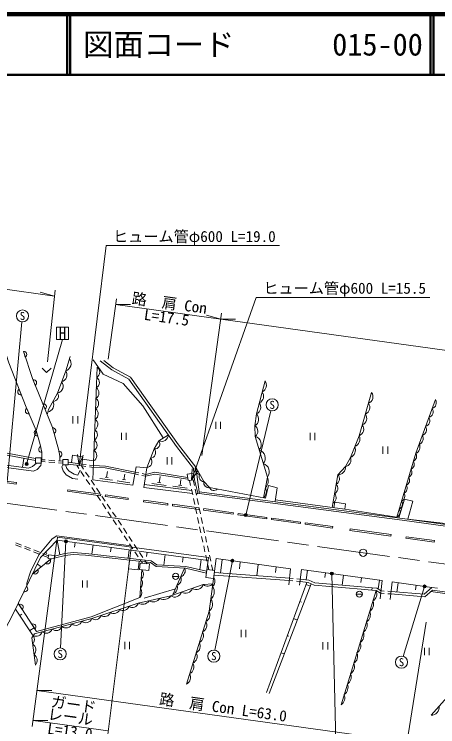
# Model space of a CAD drawing. Units: millimetres, scale not verified. Extents: x 40000 to 680000, y 20000 to 380000.
# Drawn here: x 109004 to 178950, y 262179 to 380000 of the extents above; entities that cross this region are included whole.
import ezdxf
from ezdxf.enums import TextEntityAlignment as Align

# ---------------------------------------------------------------- set-up
doc = ezdxf.new("R2010")
doc.units = ezdxf.units.MM
doc.header["$LTSCALE"] = 1000
doc.linetypes.add('CHAIN', pattern=[18.5, 12, -1.5, 3.5, -1.5])
for name, color, linetype, lineweight in [('M-BGD', 7, 'Continuous', 13), ('M-BMK', 2, 'CHAIN', 13), ('M-BMK-SRVR', 3, 'Continuous', 13), ('M-STR-HTXT', 7, 'Continuous', 13), ('M-STR-STRC', 7, 'Continuous', 13), ('M-TTL', 2, 'Continuous', 140), ('M-TTL-LINE', 7, 'Continuous', 50)]:
    doc.layers.add(name, color=color, linetype=linetype, lineweight=lineweight)
doc.layers.add('M-TTL-TXT', color=7, linetype='Continuous')
doc.styles.add('ＭＳ ゴシック', font='')
doc.styles.get('ＭＳ ゴシック').set_extended_font_data('MS Gothic')

msp = doc.modelspace()

# ---------------------------------------------------------------- hatches: boundary and pattern name
at = {"layer": 'M-STR-HTXT'}
for points in [[(111263, 305739, -1), (110824, 305500, -1)], [(147456, 297316, -1), (147028, 297058, -1)], [(117351, 292669, -0.41421), (117372, 293022, -0.41421), (117725, 293000, -1)], [(144829, 289481, -1), (145247, 289756, -1)], [(161679, 287625, -1), (161239, 287385, -1)], [(176567, 285259, -1), (177011, 285490, -1)]]:
    msp.add_hatch(color=256, dxfattribs=at).paths.add_polyline_path(points)

# ---------------------------------------------------------------- linework, layer by layer
at = {"layer": 'M-BGD'}
for p, q in [((110508, 324259), (110823, 323320)), ((112102, 319550), (112475, 318632)), ((110171, 317086), (109809, 318008)), ((111441, 313919), (111059, 314833)), ((113711, 315592), (114084, 314674)), ((118695, 313550), (118695, 312350)), ((119495, 313550), (119495, 312350)), ((142280, 312622), (142280, 311422)), ((143080, 312622), (143080, 311422)), ((112849, 310271), (112578, 311224)), ((115322, 311611), (115590, 310657)), ((126697, 310801), (126697, 309601)), ((127497, 310801), (127497, 309601)), ((157865, 310786), (157865, 309586)), ((158665, 310786), (158665, 309586)), ((98699, 309111), (112523, 306548)), ((98885, 308720), (112523, 306192)), ((113567, 307550), (113335, 308513)), ((116391, 307753), (116566, 306778)), ((169905, 308499), (169905, 307299)), ((170705, 308499), (170705, 307299)), ((110383, 305089), (110579, 306553)), ((113423, 306343), (114115, 306292)), ((134236, 306771), (134236, 305571)), ((135036, 306771), (135036, 305571)), ((113423, 306042), (114115, 305991)), ((114713, 306248), (115711, 306175)), ((114713, 305947), (115711, 305874)), ((116309, 306131), (117001, 306080)), ((116309, 305830), (117001, 305779)), ((120215, 305612), (117901, 305930)), ((120184, 305314), (117901, 305627)), ((119312, 305433), (119679, 304885)), ((120107, 305324), (120463, 304794)), ((120834, 305225), (120184, 305314)), ((120855, 305524), (120215, 305612)), ((122090, 305355), (121450, 305443)), ((120013, 304386), (120570, 303556)), ((120797, 304295), (121354, 303465)), ((122079, 305055), (121429, 305144)), ((124246, 303432), (124379, 304389)), ((129563, 304153), (128986, 304272)), ((130728, 303913), (130151, 304032)), ((120904, 303057), (121461, 302227)), ((121688, 302966), (122245, 302136)), ((123156, 303220), (125236, 302931)), ((124003, 303466), (124488, 303398)), ((126026, 302821), (128106, 302532)), ((126873, 303067), (127359, 302999)), ((127116, 303033), (127240, 303924)), ((129513, 303850), (128931, 303977)), ((130680, 303595), (130099, 303722)), ((132961, 302527), (133091, 303555)), ((136400, 302093), (136526, 303091)), ((138138, 302066), (137956, 302910)), ((138753, 302061), (138554, 302984)), ((121795, 301728), (122352, 300898)), ((122579, 301637), (123136, 300807)), ((130475, 302236), (138315, 301246)), ((131733, 302380), (134114, 302079)), ((132683, 302562), (133239, 302492)), ((135172, 301945), (137553, 301645)), ((136122, 302128), (136678, 302058)), ((138475, 300502), (138264, 301480)), ((139090, 300497), (138879, 301474)), ((139314, 300782), (139077, 300559)), ((139560, 301052), (139521, 300755)), ((122686, 300399), (123243, 299569)), ((123470, 300308), (124027, 299478)), ((138813, 298938), (138602, 299916)), ((139428, 298933), (139217, 299910)), ((152131, 299697), (163608, 298184)), ((123577, 299070), (124134, 298240)), ((124361, 298979), (124917, 298149)), ((139150, 297374), (138939, 298352)), ((139765, 297369), (139554, 298346)), ((163608, 298184), (172207, 296860)), ((124468, 297741), (125025, 296911)), ((125252, 297650), (125808, 296820)), ((125359, 296412), (125916, 295582)), ((126143, 296321), (126699, 295491)), ((139488, 295810), (139277, 296788)), ((140103, 295805), (139892, 296782)), ((174009, 296504), (199903, 293458)), ((126250, 295083), (126807, 294253)), ((127034, 294992), (127590, 294162)), ((139825, 294246), (139614, 295224)), ((140440, 294241), (140230, 295218)), ((128240, 292116), (116047, 293748)), ((116074, 293038), (116143, 293533)), ((141091, 290194), (116143, 293533)), ((127141, 293754), (127698, 292924)), ((127924, 293663), (128481, 292833)), ((140163, 292682), (139952, 293660)), ((140778, 292677), (140567, 293654)), ((109228, 292268), (110159, 291902)), ((109242, 292584), (110173, 292219)), ((116090, 293036), (116517, 290598)), ((119063, 292638), (118960, 291868)), ((122037, 292240), (121834, 290725)), ((128032, 292425), (128589, 291595)), ((128815, 292334), (129372, 291504)), ((110717, 291683), (111648, 291318)), ((110732, 292000), (111663, 291635)), ((112207, 291099), (113138, 290734)), ((112222, 291416), (113152, 291051)), ((114185, 291046), (114397, 290808)), ((125010, 291842), (124909, 291085)), ((127984, 291444), (127798, 290057)), ((128923, 291096), (129480, 290266)), ((130957, 291046), (130864, 290353)), ((140500, 291118), (140290, 292096)), ((141116, 291113), (140905, 292090)), ((112029, 287443), (115096, 289966)), ((113696, 290515), (114612, 290156)), ((113711, 290832), (114641, 290467)), ((114950, 289846), (114185, 289217)), ((129706, 291005), (130263, 290175)), ((133931, 290648), (133696, 288894)), ((136904, 290250), (136787, 289373)), ((139878, 289852), (139651, 288156)), ((140838, 289554), (140627, 290532)), ((141092, 290194), (140645, 286880)), ((141453, 289549), (141242, 290526)), ((143367, 289851), (143053, 287593)), ((112827, 289079), (113454, 288615)), ((127857, 288279), (128020, 289731)), ((129447, 288101), (129610, 289553)), ((129814, 289767), (130182, 289219)), ((130597, 289676), (130953, 289146)), ((141147, 288124), (140965, 288968)), ((141779, 288039), (141580, 288962)), ((146338, 289438), (146181, 288309)), ((149309, 289025), (149050, 287160)), ((112923, 288178), (112158, 287548)), ((127857, 288279), (129447, 288101)), ((135118, 283903), (137148, 288400)), ((140819, 288169), (142107, 287995)), ((142062, 287664), (154460, 286769)), ((152281, 288612), (152151, 287679)), ((157422, 288066), (157200, 286466)), ((160394, 287653), (160283, 286853)), ((120270, 286387), (120270, 285187)), ((121070, 286387), (121070, 285187)), ((135163, 287051), (136163, 287051)), ((140645, 286880), (141933, 286706)), ((142009, 287267), (154415, 286372)), ((155012, 286306), (154415, 286372)), ((155056, 286703), (154460, 286769)), ((156249, 286572), (155652, 286637)), ((163365, 287240), (163138, 285601)), ((166337, 286827), (166223, 286008)), ((169308, 286414), (169107, 284965)), ((111031, 285395), (110597, 284505)), ((157313, 286051), (150685, 267836)), ((158061, 285816), (151108, 267682)), ((156204, 286174), (155608, 286240)), ((157182, 285691), (157911, 285426)), ((168115, 285157), (166366, 285313)), ((168080, 284759), (168115, 285157)), ((172392, 285985), (172180, 284459)), ((175364, 285573), (175258, 284809)), ((177960, 285212), (178939, 285076)), ((130463, 283432), (135612, 284998)), ((162977, 265801), (168777, 284697)), ((165499, 284106), (166499, 284106)), ((168080, 284759), (166311, 284917)), ((170093, 284227), (169592, 284268)), ((170126, 284626), (169616, 284667)), ((171191, 284138), (170691, 284179)), ((171233, 284536), (170724, 284577)), ((177792, 284528), (193993, 282277)), ((156156, 282872), (156472, 282757)), ((112120, 277218), (109198, 281633)), ((112672, 277945), (109664, 282589)), ((109781, 282409), (110319, 281578)), ((109911, 280570), (110261, 280804)), ((155130, 280052), (155763, 279822)), ((111582, 278078), (112282, 278547)), ((111895, 279145), (112433, 278313)), ((146456, 278200), (146456, 277000)), ((147256, 278200), (147256, 277000)), ((154104, 277233), (154372, 277136)), ((127263, 276234), (127263, 275034)), ((128063, 276234), (128063, 275034)), ((159980, 276140), (159980, 274940)), ((160780, 276140), (160780, 274940)), ((176761, 275225), (176761, 274025)), ((177561, 275225), (177561, 274025)), ((153079, 274414), (153614, 274219))]:
    msp.add_line(p, q, dxfattribs=at)
for points in [[(68220, 310491), (95729, 306668), (97048, 310122), (98280, 309989), (100156, 306053), (112155, 304448), (112810, 304720), (113384, 305378), (113555, 306357), (113560, 307581), (113258, 308835), (112600, 311148), (110985, 315009), (108100, 322369), (107275, 324948)], [(116520, 306115), (116546, 306891), (116367, 307884), (115304, 311675), (112025, 319740), (110508, 324259)], [(114453, 313769), (114672, 314619), (116143, 317358), (117496, 321052), (118237, 323419)], [(122060, 322837), (123668, 320493), (126988, 318956), (130217, 315259), (133624, 309930)], [(122677, 321668), (122006, 303016), (128583, 302102), (129156, 305183), (130895, 305017), (130400, 301741), (138427, 300728)], [(123166, 322704), (125112, 321178), (127941, 319681), (135812, 308531), (138634, 304910), (138665, 304106)], [(123792, 322722), (125330, 321515), (128213, 319990), (136134, 308770), (138969, 305131), (140309, 302714), (141265, 301720), (150487, 299990), (150997, 302079), (152427, 301689), (152087, 299401)], [(113595, 321457), (114345, 320757), (115095, 321457)], [(150169, 300050), (150805, 303471), (148820, 310198), (148761, 311941), (149007, 313914), (150420, 319376)], [(161525, 298459), (162468, 303863), (163689, 305205), (164544, 306693), (165982, 310302), (168024, 317454)], [(172207, 296860), (175334, 307396), (178577, 316272)], [(130895, 305017), (132108, 308135), (132873, 309462), (134458, 310450)], [(100335, 306433), (111374, 304956), (111994, 305195), (112670, 305742)], [(118449, 305854), (118639, 307080), (120329, 306819), (120299, 306414)], [(120184, 305314), (120299, 306414), (122118, 306127)], [(117001, 305480), (116874, 305152), (117055, 304492), (117570, 303851), (118610, 303213), (119530, 303120)], [(117451, 305480), (117705, 304881), (118073, 304423), (118889, 303923), (119512, 303798), (119870, 304601)], [(128986, 304272), (124072, 305284), (122090, 305355)], [(128931, 303977), (124036, 304985), (122079, 305055)], [(130728, 303913), (132202, 304251), (137642, 303422)], [(138969, 305131), (139560, 301052), (173141, 296625), (238646, 287521)], [(130680, 303595), (132214, 303946), (137680, 303113)], [(138800, 303015), (139314, 300782), (139521, 300755)], [(139521, 300755), (173101, 296328), (238646, 287218)], [(161792, 298424), (161959, 299301), (163739, 299034), (163608, 298184)], [(172520, 296707), (173440, 299824), (174849, 299482), (174009, 296504)], [(116047, 293748), (115250, 293265), (113045, 290604), (111690, 287802), (111103, 285935), (111063, 285460)], [(141025, 289698), (116074, 293038), (113362, 290177), (108764, 280742), (104798, 273251)], [(115607, 290059), (117431, 290519), (118747, 290676), (120774, 290542), (131503, 289341), (132465, 288662), (137314, 288391), (140741, 287595)], [(115637, 290376), (117377, 290814), (118739, 290977), (120800, 290841), (131613, 289630), (132567, 288957), (137357, 288689), (140781, 287893)], [(137456, 269238), (141184, 281297), (141750, 285349), (142376, 289988), (154630, 288285), (154333, 285643)], [(112672, 277945), (121715, 280350), (129723, 283546), (130085, 288123)], [(169455, 283306), (169788, 286347), (156432, 288204), (156139, 285596)], [(166366, 285313), (158660, 286001), (157658, 286416), (156249, 286572)], [(112500, 272385), (111906, 276891), (112334, 277545), (121801, 280062), (129489, 282599), (134846, 283809), (140219, 285677), (141811, 285800)], [(166311, 284917), (158564, 285608), (157557, 286024), (156204, 286174)], [(169616, 284667), (169604, 284668), (168903, 285087), (168115, 285157)], [(171096, 283242), (171402, 286123), (177960, 285212), (176697, 284092), (171233, 284536)], [(169592, 284268), (169479, 284277), (168777, 284697), (168080, 284759)], [(171191, 284138), (176835, 283679), (178087, 284790), (221510, 278755), (223147, 276821), (227310, 276441), (228640, 275967), (242598, 273982)], [(193993, 282277), (192903, 280051), (184506, 271577), (177858, 264072)]]:
    msp.add_lwpolyline(points, dxfattribs=at)
for points in [[(112523, 306642), (113423, 306642), (113423, 305742), (112523, 305742)], [(117001, 306380), (117901, 306380), (117901, 305480), (117001, 305480)], [(137574, 303971), (138665, 304106), (138800, 303015), (137709, 302880)], [(114655, 290610), (115650, 290516), (115594, 289919), (114598, 290013)], [(129821, 289253), (131314, 289112), (131210, 288017), (129717, 288158)]]:
    msp.add_lwpolyline(points, close=True, dxfattribs=at)
for centre in [(135663, 287051), (165999, 284106)]:
    msp.add_circle(centre, 500, dxfattribs=at)
for centre, radius, start, end in [((110572, 323758), 505, 299.72766, 97.38586), ((117190, 322211), 1199, 284.78031, 40.45323), ((122096, 320824), 1024, 300.43299, 55.44302), ((116514, 320364), 1199, 284.78031, 34.97136), ((112198, 319054), 505, 303.29735, 100.95554), ((122034, 319097), 1024, 300.43299, 55.44302), ((149458, 318654), 1203, 294.09288, 36.895), ((115931, 318483), 1145, 280.68537, 39.0663), ((121972, 317371), 1024, 300.43299, 55.44302), ((110081, 317582), 505, 122.57744, 280.23563), ((115441, 316853), 865, 267.74765, 35.77498), ((148987, 316833), 1203, 294.09288, 36.895), ((167071, 316759), 1179, 292.0383, 36.09316), ((114241, 315442), 1288, 284.44688, 25.12185), ((121910, 315644), 1024, 300.43299, 55.44302), ((177705, 315752), 1015, 289.04714, 30.80343), ((111340, 314414), 505, 123.86397, 281.52216), ((113807, 315096), 505, 303.29735, 100.95554), ((121847, 313917), 1024, 300.43299, 55.44302), ((148516, 315012), 1203, 294.09288, 36.895), ((166560, 314971), 1179, 292.0383, 36.09316), ((177165, 314273), 1015, 289.04714, 30.80343), ((148064, 313029), 1293, 302.6469, 43.18453), ((166050, 313183), 1179, 292.0383, 36.09316), ((121785, 312190), 1024, 300.43299, 55.44302), ((176624, 312793), 1015, 289.04714, 30.80343), ((112808, 310774), 505, 117.05435, 274.71254), ((115362, 311107), 505, 296.84191, 94.5001), ((121723, 310463), 1024, 300.43299, 55.44302), ((148181, 311049), 1064, 306.88392, 56.93793), ((165540, 311395), 1179, 292.0383, 36.09316), ((176084, 311314), 1015, 289.04714, 30.80343), ((133330, 310495), 1129, 246.13152, 357.73756), ((148371, 308847), 1424, 321.26281, 71.6189), ((164671, 309779), 1412, 294.80473, 21.74211), ((175543, 309835), 1015, 289.04714, 30.80343), ((121661, 308737), 1024, 300.43299, 55.44302), ((132217, 308956), 828, 262.41869, 37.67909), ((175002, 308355), 1015, 289.04714, 30.80343), ((113546, 308054), 505, 114.71039, 272.36858), ((116382, 307248), 505, 291.35898, 89.01717), ((121599, 307010), 1024, 300.43299, 55.44302), ((131405, 307511), 940, 275.88568, 41.58807), ((149032, 306604), 1424, 321.26281, 71.6189), ((163951, 307975), 1412, 294.80473, 21.74211), ((130798, 305952), 940, 275.88568, 41.58807), ((163532, 306284), 1091, 278.27256, 22.00265), ((174548, 306913), 922, 295.34309, 31.60531), ((149694, 304362), 1424, 321.26281, 71.6189), ((162499, 305062), 1199, 268.4966, 6.85935), ((174157, 305596), 922, 295.34309, 31.60531), ((139704, 304748), 829, 152.5163, 265.50554), ((173766, 304279), 922, 295.34309, 31.60531), ((140374, 303540), 829, 152.5163, 265.50554), ((149525, 302824), 1434, 312.11354, 26.8129), ((161685, 303187), 1034, 299.36841, 40.82889), ((173376, 302962), 922, 295.34309, 31.60531), ((141118, 302535), 828, 167.49456, 280.20852), ((141977, 302007), 768, 201.99361, 316.75977), ((149207, 301113), 1434, 312.11354, 26.8129), ((161410, 301610), 1034, 299.36841, 40.82889), ((172985, 301645), 922, 295.34309, 31.60531), ((161135, 300033), 1034, 299.36841, 40.82889), ((172594, 300327), 922, 295.34309, 31.60531), ((172203, 299010), 922, 295.34309, 31.60531), ((171813, 297693), 922, 295.34309, 31.60531), ((114506, 289607), 505, 230.61664, 28.27483), ((112478, 287939), 505, 230.61664, 28.27483), ((129222, 287424), 1110, 311.92108, 39.05343), ((136188, 287986), 1046, 288.06769, 23.34153), ((129102, 285898), 1110, 311.92108, 39.05343), ((135552, 286577), 1046, 288.06769, 23.34153), ((140993, 286208), 1145, 311.38031, 33.23902), ((110726, 284993), 505, 255.18918, 52.84737), ((134916, 285168), 1046, 288.06769, 23.34153), ((139069, 286098), 1225, 238.45209, 339.90434), ((140951, 286564), 1150, 230.43211, 318.34256), ((140580, 284480), 1458, 307.49197, 36.62046), ((128982, 284373), 1110, 311.92108, 39.05343), ((135487, 284852), 1225, 238.45209, 339.90434), ((137278, 285475), 1225, 238.45209, 339.90434), ((167449, 284164), 1431, 304.03462, 21.84057), ((130160, 283783), 1361, 240.47016, 324.98844), ((131945, 284186), 1361, 240.47016, 324.98844), ((133731, 284589), 1361, 240.47016, 324.98844), ((140297, 282453), 1458, 307.49197, 36.62046), ((166922, 282447), 1431, 304.03462, 21.84057), ((109968, 281940), 505, 314.10204, 111.76024), ((126993, 282413), 1011, 235.08868, 341.43131), ((128530, 282921), 1011, 235.08868, 341.43131), ((122380, 280891), 1011, 235.08868, 341.43131), ((123917, 281399), 1011, 235.08868, 341.43131), ((125455, 281906), 1011, 235.08868, 341.43131), ((140059, 280701), 1273, 297.73825, 27.90049), ((166395, 280729), 1431, 304.03462, 21.84057), ((119195, 279972), 1028, 229.40992, 340.36478), ((120832, 280407), 1028, 229.40992, 340.36478), ((139526, 278978), 1273, 297.73825, 27.90049), ((165867, 279011), 1431, 304.03462, 21.84057), ((112082, 278676), 505, 314.10204, 111.76024), ((114282, 278666), 1028, 229.40992, 340.36478), ((115920, 279101), 1028, 229.40992, 340.36478), ((117557, 279537), 1028, 229.40992, 340.36478), ((111184, 276605), 1151, 318.33415, 33.94705), ((112591, 278225), 1077, 245.19255, 341.59993), ((138994, 277255), 1273, 297.73825, 27.90049), ((165340, 277293), 1431, 304.03462, 21.84057), ((111412, 274878), 1151, 318.33415, 56.68629), ((138461, 275533), 1273, 297.73825, 27.90049), ((164813, 275576), 1431, 304.03462, 21.84057), ((111640, 273150), 1151, 318.33415, 56.68629), ((137928, 273810), 1273, 297.73825, 27.90049), ((164286, 273858), 1431, 304.03462, 21.84057), ((137396, 272087), 1273, 297.73825, 27.90049), ((163758, 272140), 1431, 304.03462, 21.84057), ((136863, 270365), 1273, 297.73825, 27.90049), ((163231, 270422), 1431, 304.03462, 21.84057), ((162704, 268705), 1431, 304.03462, 21.84057), ((162177, 266987), 1431, 304.03462, 21.84057), ((177876, 265395), 1323, 269.20775, 7.72355)]:
    msp.add_arc(centre, radius, start, end, dxfattribs=at)
at = {"layer": 'M-BMK'}
msp.add_lwpolyline([(67475, 304739), (364877, 263406), (385354, 260975), (403128, 259491), (423605, 259429), (428149, 259733)], dxfattribs=at)
at = {"layer": 'M-BMK-SRVR'}
msp.add_circle((166631, 290959), 600, dxfattribs=at)
at = {"layer": 'M-STR-HTXT'}
for p, q in [((119712, 305378), (124159, 341739)), ((124159, 341739), (152824, 341739)), ((71971, 339451), (115667, 333378)), ((115667, 333378), (113306, 334051)), ((114492, 322509), (115775, 334373)), ((124514, 322946), (125879, 332968)), ((138255, 302947), (148981, 333185)), ((148981, 333185), (177646, 333185)), ((125744, 331977), (128199, 331981)), ((125744, 331977), (143105, 329565)), ((139997, 307037), (143242, 330555)), ((143105, 329565), (140744, 330238)), ((107816, 302666), (110266, 329115)), ((143105, 329565), (145560, 329568)), ((143105, 329565), (242600, 315737)), ((111043, 305619), (116955, 326233)), ((147242, 297187), (151373, 314431)), ((119712, 305378), (119454, 307223)), ((119712, 305378), (120407, 307107)), ((138255, 302947), (138404, 304804)), ((138255, 302947), (139309, 304483)), ((116009, 292969), (111977, 262208)), ((117538, 292834), (116638, 275215)), ((128286, 291745), (124382, 260484)), ((145038, 289618), (142157, 274843)), ((161459, 287505), (162135, 259646)), ((176789, 285374), (173252, 273811)), ((177055, 279472), (173694, 258679)), ((112757, 268158), (115212, 268161)), ((112757, 268158), (173854, 259666)), ((112107, 263200), (114562, 263204)), ((112107, 263200), (124506, 261477))]:
    msp.add_line(p, q, dxfattribs=at)
for centre in [(111043, 305619), (147242, 297187), (117538, 292834), (145038, 289618), (161459, 287505), (176789, 285374)]:
    msp.add_circle(centre, 250, dxfattribs=at)
at = {"layer": 'M-STR-STRC'}
for p, q in [((105057, 302898), (109339, 302303)), ((105092, 303146), (109373, 302551)), ((109339, 302303), (109373, 302551)), ((117825, 301376), (117790, 301129)), ((117790, 301129), (123261, 300368)), ((117825, 301376), (123296, 300616)), ((123261, 300368), (123296, 300616)), ((124036, 300261), (124071, 300508)), ((124071, 300508), (127826, 299986)), ((124036, 300261), (127792, 299739)), ((127792, 299739), (127826, 299986)), ((130357, 299382), (130391, 299630)), ((130357, 299382), (134357, 298826)), ((130391, 299630), (134392, 299074)), ((134357, 298826), (134392, 299074)), ((135132, 298718), (135167, 298966)), ((135132, 298718), (139486, 298113)), ((135167, 298966), (139521, 298361)), ((139486, 298113), (139521, 298361)), ((140262, 298006), (140296, 298253)), ((140296, 298253), (145205, 297571)), ((140262, 298006), (145170, 297323)), ((145170, 297323), (145205, 297571)), ((145945, 297216), (145980, 297463)), ((145945, 297216), (150705, 296554)), ((145980, 297463), (150739, 296802)), ((150705, 296554), (150739, 296802)), ((151480, 296446), (151514, 296694)), ((151480, 296446), (156257, 295783)), ((151514, 296694), (156292, 296030)), ((156257, 295783), (156292, 296030)), ((157032, 295675), (157067, 295922)), ((157067, 295922), (161621, 295289)), ((157032, 295675), (161587, 295042)), ((161587, 295042), (161621, 295289)), ((164425, 294647), (164460, 294895)), ((164425, 294647), (171226, 293702)), ((164460, 294895), (171260, 293950)), ((171226, 293702), (171260, 293950)), ((173681, 293361), (173716, 293609)), ((173716, 293609), (178420, 292955)), ((173681, 293361), (178386, 292707)), ((178386, 292707), (178420, 292955))]:
    msp.add_line(p, q, dxfattribs=at)
msp.add_lwpolyline([(115955, 326233), (117955, 326233), (117955, 328233), (115955, 328233)], close=True, dxfattribs=at)
for centre in [(110358, 330110), (151606, 315403), (116587, 274217), (141966, 273861), (172959, 272855)]:
    msp.add_circle(centre, 1000, dxfattribs=at)
at = {"layer": 'M-TTL'}
msp.add_line((680000, 380000), (40000, 380000), dxfattribs=at)
at = {"layer": 'M-TTL-LINE'}
for p, q in [((117750, 380000), (117750, 370000)), ((118250, 380000), (118250, 370000)), ((177750, 380000), (177750, 370000)), ((178250, 380000), (178250, 370000)), ((40000, 370000), (680000, 370000))]:
    msp.add_line(p, q, dxfattribs=at)

# ---------------------------------------------------------------- texts
at = {"layer": 'M-STR-HTXT', "style": 'ＭＳ ゴシック'}
for s, p in [('ヒューム管φ600 L=19.0', (125324, 341789)), ('ヒューム管φ600 L=15.5', (150146, 333235))]:
    msp.add_text(s, height=1833, dxfattribs=at).set_placement(p, align=Align.BOTTOM_LEFT)
for s, p in [('路\u3000肩 Con', (134425, 330771)), ('路\u3000肩 Con L=63.0', (143305, 263912)), ('ガード', (118612, 264418)), ('レール', (118070, 262371))]:
    msp.add_text(s, height=1833, rotation=352.088, dxfattribs=at).set_placement(p, align=Align.BOTTOM_CENTER)
for s, p in [('L=17.5', (134301, 330788)), ('L=13.0', (118340, 262334))]:
    msp.add_text(s, height=1833, rotation=352.088, dxfattribs=at).set_placement(p, align=Align.TOP_CENTER)
at = {"layer": 'M-STR-STRC', "style": 'ＭＳ ゴシック'}
for s, height, p in [('S', 1320, (110358, 330110)), ('H', 1833, (116955, 327233)), ('S', 1320, (151606, 315403)), ('S', 1320, (116587, 274217)), ('S', 1320, (141966, 273861)), ('S', 1320, (172959, 272855))]:
    msp.add_text(s, height=height, dxfattribs=at).set_placement(p, align=Align.MIDDLE_CENTER)
at = {"layer": 'M-TTL-TXT', "style": 'ＭＳ ゴシック'}
for s, p in [('図面コード', (120380, 375000)), ('015-00', (161521, 375000))]:
    msp.add_text(s, height=3666, dxfattribs=at).set_placement(p, align=Align.MIDDLE_LEFT)

doc.saveas('drawing.dxf')
